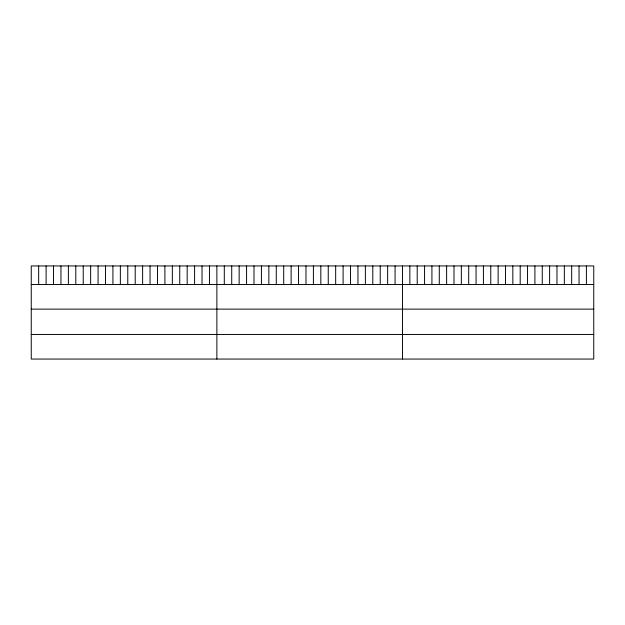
<?xml version="1.0" encoding="UTF-8"?>
<svg xmlns="http://www.w3.org/2000/svg" width="625" height="625" viewBox="0 0 625 625"><rect width="100%" height="100%" fill="white"/><g stroke="black" fill="none" stroke-linecap="round" stroke-linejoin="round"><path stroke-width="0.94" d="M593.75 284.539L593.75 359.055L31.25 359.055L31.25 265.945L593.75 265.945L593.75 284.539L31.25 284.539M31.25 309.125L593.75 309.125M31.25 334.461L593.75 334.461M586.391 265.945L586.391 284.539M579.039 265.945L579.039 284.539M571.68 265.945L571.68 284.539M564.328 265.945L564.328 284.539M556.969 265.945L556.969 284.539M549.617 265.945L549.617 284.539M542.258 265.945L542.258 284.539M534.906 265.945L534.906 284.539M527.547 265.945L527.547 284.539M520.195 265.945L520.195 284.539M512.836 265.945L512.836 284.539M505.484 265.945L505.484 284.539M498.125 265.945L498.125 284.539M490.766 265.945L490.766 284.539M483.414 265.945L483.414 284.539M476.055 265.945L476.055 284.539M468.703 265.945L468.703 284.539M461.344 265.945L461.344 284.539M453.992 265.945L453.992 284.539M446.633 265.945L446.633 284.539M439.281 265.945L439.281 284.539M431.922 265.945L431.922 284.539M424.57 265.945L424.57 284.539M417.211 265.945L417.211 284.539M409.859 265.945L409.859 284.539M402.5 265.945L402.5 359.055M395.078 265.945L395.078 284.539M387.648 265.945L387.648 284.539M380.227 265.945L380.227 284.539M372.797 265.945L372.797 284.539M365.375 265.945L365.375 284.539M357.953 265.945L357.953 284.539M350.523 265.945L350.523 284.539M343.102 265.945L343.102 284.539M335.672 265.945L335.672 284.539M328.25 265.945L328.25 284.539M320.828 265.945L320.828 284.539M313.398 265.945L313.398 284.539M305.977 265.945L305.977 284.539M298.547 265.945L298.547 284.539M291.125 265.945L291.125 284.539M283.703 265.945L283.703 284.539M276.273 265.945L276.273 284.539M268.852 265.945L268.852 284.539M261.422 265.945L261.422 284.539M254 265.945L254 284.539M246.578 265.945L246.578 284.539M239.148 265.945L239.148 284.539M231.727 265.945L231.727 284.539M224.297 265.945L224.297 284.539M216.875 265.945L216.875 359.055M209.453 265.945L209.453 284.539M202.023 265.945L202.023 284.539M194.602 265.945L194.602 284.539M187.172 265.945L187.172 284.539M179.75 265.945L179.75 284.539M172.328 265.945L172.328 284.539M164.898 265.945L164.898 284.539M157.477 265.945L157.477 284.539M150.047 265.945L150.047 284.539M142.625 265.945L142.625 284.539M135.203 265.945L135.203 284.539M127.773 265.945L127.773 284.539M120.352 265.945L120.352 284.539M112.922 265.945L112.922 284.539M105.5 265.945L105.5 284.539M98.078 265.945L98.078 284.539M90.648 265.945L90.648 284.539M83.227 265.945L83.227 284.539M75.797 265.945L75.797 284.539M68.375 265.945L68.375 284.539M60.953 265.945L60.953 284.539M53.523 265.945L53.523 284.539M46.102 265.945L46.102 284.539M38.672 265.945L38.672 284.539"/></g></svg>
